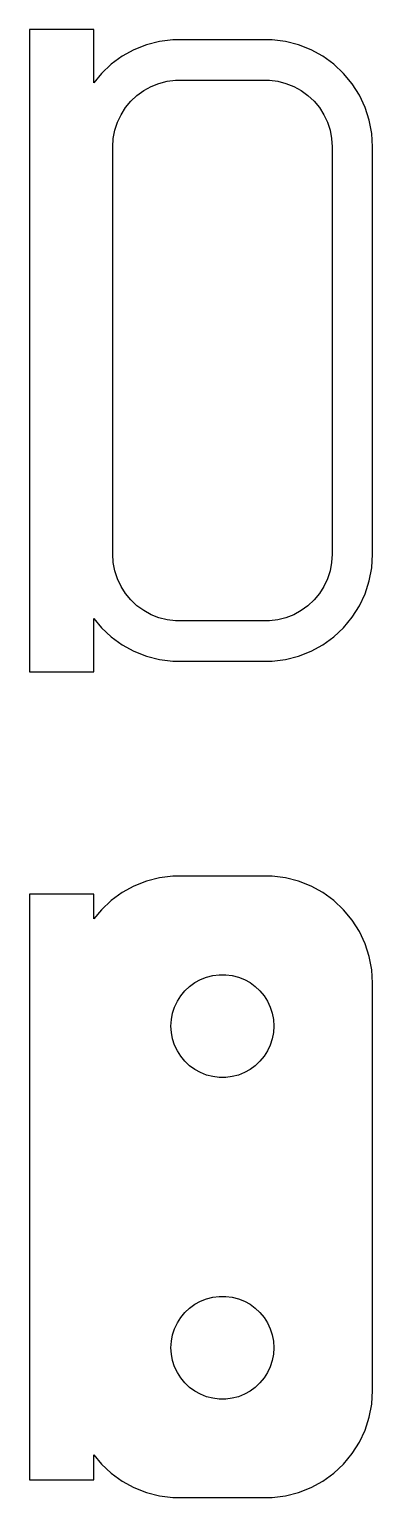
# Model space of a CAD drawing. Header units: metres. Extents: x -9 to 7, y 63.5 to 132.
import ezdxf

# ---------------------------------------------------------------- set-up
doc = ezdxf.new("R2010")
doc.units = ezdxf.units.M

msp = doc.modelspace()

# ---------------------------------------------------------------- linework, layer by layer
for p, q in [((-6, 131.979), (-9, 131.979)), ((-9, 131.979), (-9, 102.021)), ((-6, 129.493), (-6, 131.979)), ((-2.31395, 131.49), (-2.9369, 131.411)), ((2.31395, 131.49), (-2.31395, 131.49)), ((2.9369, 131.411), (2.31395, 131.49)), ((-4.12889, 131.024), (-4.67912, 130.722)), ((-3.54507, 131.255), (-4.12889, 131.024)), ((-2.9369, 131.411), (-3.54507, 131.255)), ((3.54507, 131.255), (2.9369, 131.411)), ((4.12889, 131.024), (3.54507, 131.255)), ((4.67912, 130.722), (4.12889, 131.024)), ((-5.18712, 130.353), (-5.64484, 129.923)), ((-4.67912, 130.722), (-5.18712, 130.353)), ((5.18712, 130.353), (4.67912, 130.722)), ((5.64484, 129.923), (5.18712, 130.353)), ((-5.64484, 129.923), (-6, 129.493)), ((-3.32541, 129.317), (-2.96194, 129.461)), ((-2.96194, 129.461), (-2.5833, 129.558)), ((-2.5833, 129.558), (-2.19545, 129.607)), ((-2.19545, 129.607), (2.19545, 129.607)), ((2.19545, 129.607), (2.5833, 129.558)), ((2.5833, 129.558), (2.96194, 129.461)), ((2.96194, 129.461), (3.32541, 129.317)), ((6.04507, 129.439), (5.64484, 129.923)), ((6.38153, 128.909), (6.04507, 129.439)), ((-4.26921, 128.631), (-3.98424, 128.899)), ((-3.98424, 128.899), (-3.66798, 129.128)), ((-3.66798, 129.128), (-3.32541, 129.317)), ((3.32541, 129.317), (3.66798, 129.128)), ((3.66798, 129.128), (3.98424, 128.899)), ((3.98424, 128.899), (4.26921, 128.631)), ((6.64888, 128.341), (6.38153, 128.909)), ((-4.72786, 128), (-4.5184, 128.33)), ((-4.5184, 128.33), (-4.26921, 128.631)), ((4.26921, 128.631), (4.5184, 128.33)), ((4.5184, 128.33), (4.72786, 128)), ((6.84291, 127.743), (6.64888, 128.341)), ((-5.01512, 127.274), (-4.89432, 127.646)), ((-4.89432, 127.646), (-4.72786, 128)), ((4.72786, 128), (4.89432, 127.646)), ((4.89432, 127.646), (5.01512, 127.274)), ((6.96057, 127.127), (6.84291, 127.743)), ((-5.11292, 126.5), (-5.08836, 126.89)), ((-5.08836, 126.89), (-5.01512, 127.274)), ((5.01512, 127.274), (5.08836, 126.89)), ((5.08836, 126.89), (5.11292, 126.5)), ((7, 126.5), (6.96057, 127.127)), ((-5.11292, 107.5), (-5.11292, 126.5)), ((5.11292, 126.5), (5.11292, 107.5)), ((7, 107.5), (7, 126.5)), ((-5.08836, 107.11), (-5.11292, 107.5)), ((5.11292, 107.5), (5.08836, 107.11)), ((6.96057, 106.873), (7, 107.5)), ((-5.01512, 106.726), (-5.08836, 107.11)), ((5.08836, 107.11), (5.01512, 106.726)), ((6.84291, 106.257), (6.96057, 106.873)), ((-4.89432, 106.354), (-5.01512, 106.726)), ((-4.72786, 106), (-4.89432, 106.354)), ((4.89432, 106.354), (4.72786, 106)), ((5.01512, 106.726), (4.89432, 106.354)), ((6.64888, 105.659), (6.84291, 106.257)), ((-4.5184, 105.67), (-4.72786, 106)), ((-4.26921, 105.369), (-4.5184, 105.67)), ((4.5184, 105.67), (4.26921, 105.369)), ((4.72786, 106), (4.5184, 105.67)), ((6.38153, 105.091), (6.64888, 105.659)), ((-3.98424, 105.101), (-4.26921, 105.369)), ((-3.66798, 104.872), (-3.98424, 105.101)), ((-3.32541, 104.683), (-3.66798, 104.872)), ((3.66798, 104.872), (3.32541, 104.683)), ((3.98424, 105.101), (3.66798, 104.872)), ((4.26921, 105.369), (3.98424, 105.101)), ((6.04507, 104.561), (6.38153, 105.091)), ((-6, 104.507), (-5.64484, 104.077)), ((-6, 102.021), (-6, 104.507)), ((-5.64484, 104.077), (-5.18712, 103.647)), ((-2.96194, 104.539), (-3.32541, 104.683)), ((-2.5833, 104.442), (-2.96194, 104.539)), ((-2.19545, 104.393), (-2.5833, 104.442)), ((2.19545, 104.393), (-2.19545, 104.393)), ((2.5833, 104.442), (2.19545, 104.393)), ((2.96194, 104.539), (2.5833, 104.442)), ((3.32541, 104.683), (2.96194, 104.539)), ((5.18712, 103.647), (5.64484, 104.077)), ((5.64484, 104.077), (6.04507, 104.561)), ((-5.18712, 103.647), (-4.67912, 103.278)), ((4.67912, 103.278), (5.18712, 103.647)), ((-4.67912, 103.278), (-4.12889, 102.976)), ((-4.12889, 102.976), (-3.54507, 102.745)), ((-3.54507, 102.745), (-2.9369, 102.589)), ((2.9369, 102.589), (3.54507, 102.745)), ((3.54507, 102.745), (4.12889, 102.976)), ((4.12889, 102.976), (4.67912, 103.278)), ((-9, 102.021), (-6, 102.021)), ((-2.9369, 102.589), (-2.31395, 102.51)), ((-2.31395, 102.51), (2.31395, 102.51)), ((2.31395, 102.51), (2.9369, 102.589)), ((-2.31395, 92.4901), (-2.9369, 92.4114)), ((2.31395, 92.4901), (-2.31395, 92.4901)), ((2.9369, 92.4114), (2.31395, 92.4901)), ((-4.12889, 92.0241), (-4.67912, 91.7216)), ((-3.54507, 92.2553), (-4.12889, 92.0241)), ((-2.9369, 92.4114), (-3.54507, 92.2553)), ((3.54507, 92.2553), (2.9369, 92.4114)), ((4.12889, 92.0241), (3.54507, 92.2553)), ((4.67912, 91.7216), (4.12889, 92.0241)), ((-6, 91.6526), (-9, 91.6526)), ((-9, 91.6526), (-9, 64.3474)), ((-6, 90.4934), (-6, 91.6526)), ((-5.18712, 91.3526), (-5.64484, 90.9227)), ((-4.67912, 91.7216), (-5.18712, 91.3526)), ((5.18712, 91.3526), (4.67912, 91.7216)), ((5.64484, 90.9227), (5.18712, 91.3526)), ((-5.64484, 90.9227), (-6, 90.4934)), ((6.04507, 90.4389), (5.64484, 90.9227)), ((6.38153, 89.9088), (6.04507, 90.4389)), ((6.64888, 89.3406), (6.38153, 89.9088)), ((6.84291, 88.7434), (6.64888, 89.3406)), ((6.96057, 88.1267), (6.84291, 88.7434)), ((-1.28598, 87.5264), (-1.02187, 87.6716)), ((-1.02187, 87.6716), (-0.741638, 87.7825)), ((-0.741638, 87.7825), (-0.449707, 87.8575)), ((-0.449707, 87.8575), (-0.150696, 87.8953)), ((-0.150696, 87.8953), (0.150696, 87.8953)), ((0.150696, 87.8953), (0.449707, 87.8575)), ((0.449707, 87.8575), (0.741638, 87.7825)), ((0.741638, 87.7825), (1.02187, 87.6716)), ((1.02187, 87.6716), (1.28598, 87.5264)), ((7, 87.5), (6.96057, 88.1267)), ((-1.94164, 86.9107), (-1.74951, 87.1429)), ((-1.74951, 87.1429), (-1.52982, 87.3492)), ((-1.52982, 87.3492), (-1.28598, 87.5264)), ((1.28598, 87.5264), (1.52982, 87.3492)), ((1.52982, 87.3492), (1.74951, 87.1429)), ((1.74951, 87.1429), (1.94164, 86.9107)), ((7, 68.5), (7, 87.5)), ((-2.32458, 86.0968), (-2.23146, 86.3835)), ((-2.23146, 86.3835), (-2.10313, 86.6562)), ((-2.10313, 86.6562), (-1.94164, 86.9107)), ((1.94164, 86.9107), (2.10313, 86.6562)), ((2.10313, 86.6562), (2.23146, 86.3835)), ((2.23146, 86.3835), (2.32458, 86.0968)), ((-2.39999, 85.5), (-2.38107, 85.8008)), ((-2.38107, 85.8008), (-2.32458, 86.0968)), ((2.32458, 86.0968), (2.38107, 85.8008)), ((2.38107, 85.8008), (2.39999, 85.5)), ((-2.38107, 85.1992), (-2.39999, 85.5)), ((-2.32458, 84.9031), (-2.38107, 85.1992)), ((-2.23146, 84.6165), (-2.32458, 84.9031)), ((2.32458, 84.9031), (2.23146, 84.6165)), ((2.38107, 85.1992), (2.32458, 84.9031)), ((2.39999, 85.5), (2.38107, 85.1992)), ((-2.10313, 84.3438), (-2.23146, 84.6165)), ((-1.94164, 84.0893), (-2.10313, 84.3438)), ((2.10313, 84.3438), (1.94164, 84.0893)), ((2.23146, 84.6165), (2.10313, 84.3438)), ((-1.74951, 83.8571), (-1.94164, 84.0893)), ((-1.52982, 83.6508), (-1.74951, 83.8571)), ((-1.28598, 83.4736), (-1.52982, 83.6508)), ((1.52982, 83.6508), (1.28598, 83.4736)), ((1.74951, 83.8571), (1.52982, 83.6508)), ((1.94164, 84.0893), (1.74951, 83.8571)), ((-1.02187, 83.3284), (-1.28598, 83.4736)), ((-0.741638, 83.2175), (-1.02187, 83.3284)), ((-0.449707, 83.1425), (-0.741638, 83.2175)), ((-0.150696, 83.1047), (-0.449707, 83.1425)), ((0.150696, 83.1047), (-0.150696, 83.1047)), ((0.449707, 83.1425), (0.150696, 83.1047)), ((0.741638, 83.2175), (0.449707, 83.1425)), ((1.02187, 83.3284), (0.741638, 83.2175)), ((1.28598, 83.4736), (1.02187, 83.3284)), ((-1.28598, 72.5264), (-1.02187, 72.6716)), ((-1.02187, 72.6716), (-0.741638, 72.7825)), ((-0.741638, 72.7825), (-0.449707, 72.8575)), ((-0.449707, 72.8575), (-0.150696, 72.8953)), ((-0.150696, 72.8953), (0.150696, 72.8953)), ((0.150696, 72.8953), (0.449707, 72.8575)), ((0.449707, 72.8575), (0.741638, 72.7825)), ((0.741638, 72.7825), (1.02187, 72.6716)), ((1.02187, 72.6716), (1.28598, 72.5264)), ((-2.10313, 71.6562), (-1.94164, 71.9107)), ((-1.94164, 71.9107), (-1.74951, 72.1429)), ((-1.74951, 72.1429), (-1.52982, 72.3492)), ((-1.52982, 72.3492), (-1.28598, 72.5264)), ((1.28598, 72.5264), (1.52982, 72.3492)), ((1.52982, 72.3492), (1.74951, 72.1429)), ((1.74951, 72.1429), (1.94164, 71.9107)), ((1.94164, 71.9107), (2.10313, 71.6562)), ((-2.32458, 71.0969), (-2.23146, 71.3835)), ((-2.23146, 71.3835), (-2.10313, 71.6562)), ((2.10313, 71.6562), (2.23146, 71.3835)), ((2.23146, 71.3835), (2.32458, 71.0969)), ((-2.39999, 70.5), (-2.38107, 70.8008)), ((-2.38107, 70.8008), (-2.32458, 71.0969)), ((2.32458, 71.0969), (2.38107, 70.8008)), ((2.38107, 70.8008), (2.39999, 70.5)), ((-2.38107, 70.1992), (-2.39999, 70.5)), ((-2.32458, 69.9032), (-2.38107, 70.1992)), ((-2.23146, 69.6165), (-2.32458, 69.9032)), ((2.32458, 69.9032), (2.23146, 69.6165)), ((2.38107, 70.1992), (2.32458, 69.9032)), ((2.39999, 70.5), (2.38107, 70.1992)), ((-2.10313, 69.3438), (-2.23146, 69.6165)), ((-1.94164, 69.0893), (-2.10313, 69.3438)), ((2.10313, 69.3438), (1.94164, 69.0893)), ((2.23146, 69.6165), (2.10313, 69.3438)), ((-1.74951, 68.8571), (-1.94164, 69.0893)), ((-1.52982, 68.6508), (-1.74951, 68.8571)), ((-1.28598, 68.4736), (-1.52982, 68.6508)), ((-1.02187, 68.3284), (-1.28598, 68.4736)), ((1.28598, 68.4736), (1.02187, 68.3284)), ((1.52982, 68.6508), (1.28598, 68.4736)), ((1.74951, 68.8571), (1.52982, 68.6508)), ((1.94164, 69.0893), (1.74951, 68.8571)), ((6.96057, 67.8733), (7, 68.5)), ((-0.741638, 68.2175), (-1.02187, 68.3284)), ((-0.449707, 68.1425), (-0.741638, 68.2175)), ((-0.150696, 68.1047), (-0.449707, 68.1425)), ((0.150696, 68.1047), (-0.150696, 68.1047)), ((0.449707, 68.1425), (0.150696, 68.1047)), ((0.741638, 68.2175), (0.449707, 68.1425)), ((1.02187, 68.3284), (0.741638, 68.2175)), ((6.84291, 67.2566), (6.96057, 67.8733)), ((6.64888, 66.6594), (6.84291, 67.2566)), ((6.38153, 66.0912), (6.64888, 66.6594)), ((6.04507, 65.5611), (6.38153, 66.0912)), ((-6, 64.3474), (-6, 65.5066)), ((-6, 65.5066), (-5.64484, 65.0773)), ((-5.64484, 65.0773), (-5.18712, 64.6474)), ((5.18712, 64.6474), (5.64484, 65.0773)), ((5.64484, 65.0773), (6.04507, 65.5611)), ((-5.18712, 64.6474), (-4.67912, 64.2784)), ((4.67912, 64.2784), (5.18712, 64.6474)), ((-9, 64.3474), (-6, 64.3474)), ((-4.67912, 64.2784), (-4.12889, 63.9759)), ((-4.12889, 63.9759), (-3.54507, 63.7447)), ((-3.54507, 63.7447), (-2.9369, 63.5886)), ((2.9369, 63.5886), (3.54507, 63.7447)), ((3.54507, 63.7447), (4.12889, 63.9759)), ((4.12889, 63.9759), (4.67912, 64.2784)), ((-2.9369, 63.5886), (-2.31395, 63.5099)), ((-2.31395, 63.5099), (2.31395, 63.5099)), ((2.31395, 63.5099), (2.9369, 63.5886))]:
    msp.add_line(p, q)

doc.saveas('drawing.dxf')
